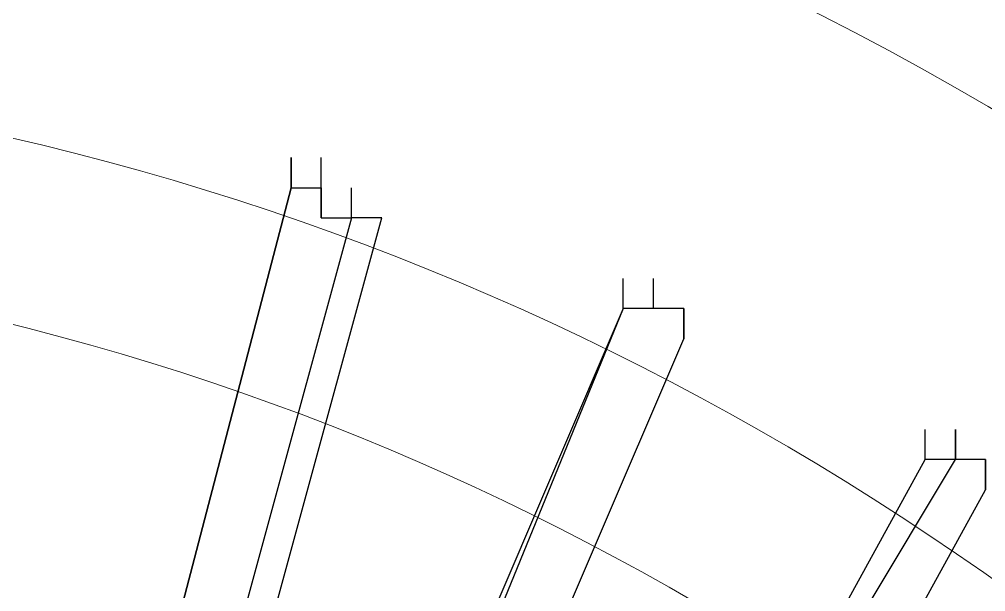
# Model space of a CAD drawing. Header units: inches. Extents: x 3324238 to 135265466, y -1036581 to 20094598.
# Drawn here: x 3353772.87 to 3353775.448, y -519263.143 to -519261.616 of the extents above; entities that cross this region are included whole.
import ezdxf

# ---------------------------------------------------------------- set-up
doc = ezdxf.new("R2010")
doc.units = ezdxf.units.IN
doc.header["$MEASUREMENT"] = 0
doc.layers.add('PDF_Geometry', color=7, linetype='Continuous')

msp = doc.modelspace()

# ---------------------------------------------------------------- linework, layer by layer
at = {"layer": 'PDF_Geometry', "lineweight": 25}
for points in [[(3353773.5951, -519261.9846), (3353773.5951, -519262.0652), (3353773.1117, -519263.9183), (3353773.5951, -519262.0652), (3353773.6757, -519262.0652), (3353773.6757, -519262.1458), (3353773.7562, -519262.1458), (3353773.7562, -519262.0652)], [(3353773.5951, -519262.0652), (3353773.5951, -519261.9846)], [(3353773.5951, -519262.0652), (3353773.5951, -519261.9846)], [(3353773.6757, -519262.0652), (3353773.6757, -519261.9846)], [(3353773.8368, -519262.1458), (3353773.7562, -519262.1458), (3353773.2728, -519263.9183)], [(3353773.3534, -519263.9183), (3353773.8368, -519262.1458)], [(3353774.4814, -519262.3875), (3353774.4814, -519262.3069)], [(3353774.4814, -519262.3875), (3353774.4814, -519262.3069)], [(3353774.4814, -519262.3875), (3353774.4814, -519262.3069)], [(3353774.562, -519262.3875), (3353774.562, -519262.3069)], [(3353773.9174, -519264.16), (3353774.6425, -519262.4681), (3353774.6425, -519262.3875), (3353774.6425, -519262.4681), (3353774.6425, -519262.3875), (3353774.562, -519262.3875), (3353774.4814, -519262.3875), (3353773.7562, -519264.16)], [(3353774.4814, -519262.3875), (3353773.7562, -519264.0795)], [(3353774.0785, -519264.16), (3353774.0785, -519264.2406), (3353773.998, -519264.2406), (3353773.9174, -519264.2406), (3353773.9174, -519264.16), (3353773.9174, -519264.0795), (3353773.9174, -519264.16), (3353774.6425, -519262.468)], [(3353773.3534, -519266.1743), (3353774.2397, -519264.6435), (3353774.3202, -519264.5629), (3353774.3202, -519264.6435), (3353774.4008, -519264.6435), (3353774.4008, -519264.5629), (3353774.4814, -519264.5629), (3353774.562, -519264.5629), (3353774.4814, -519264.5629), (3353774.562, -519264.5629), (3353774.562, -519264.4823), (3353774.562, -519264.5629), (3353774.562, -519264.4823), (3353774.562, -519264.5629), (3353774.562, -519264.4823), (3353775.4482, -519262.8709), (3353775.4482, -519262.7903), (3353775.4482, -519262.8709), (3353775.4482, -519262.7903), (3353775.3677, -519262.7903), (3353775.3677, -519262.7098), (3353775.3677, -519262.7903), (3353775.3677, -519262.7098)], [(3353774.2397, -519264.6435), (3353774.2397, -519264.5629), (3353774.2397, -519264.6435), (3353774.2397, -519264.5629), (3353774.3202, -519264.5629), (3353774.3202, -519264.4823), (3353774.3202, -519264.4018), (3353774.3202, -519264.4823), (3353774.3202, -519264.5629), (3353774.3202, -519264.4823), (3353774.3202, -519264.5629), (3353774.4008, -519264.5629), (3353774.4008, -519264.4823), (3353774.4008, -519264.4018), (3353774.4008, -519264.4823), (3353774.4008, -519264.4018), (3353774.4008, -519264.4823), (3353774.4008, -519264.4018), (3353774.4008, -519264.4823), (3353774.4008, -519264.4018), (3353774.4008, -519264.3212), (3353774.4008, -519264.4018), (3353775.2871, -519262.7903), (3353775.2871, -519262.7098)], [(3353774.4008, -519264.4018), (3353774.4008, -519264.4823), (3353774.4008, -519264.4018), (3353775.3677, -519262.7903), (3353775.2871, -519262.7903), (3353775.2871, -519262.7098)], [(3353775.2871, -519262.7903), (3353775.2871, -519262.7098)], [(3353775.2871, -519262.7903), (3353775.2871, -519262.7098)], [(3353775.3677, -519262.7903), (3353775.3677, -519262.7098)], [(3353774.4814, -519264.5629), (3353774.4814, -519264.4823), (3353774.4814, -519264.5629), (3353774.4814, -519264.4823), (3353774.4814, -519264.5629), (3353774.4814, -519264.4823), (3353774.562, -519264.4823), (3353774.562, -519264.4018), (3353774.562, -519264.4823), (3353775.4482, -519262.8709)]]:
    msp.add_lwpolyline(points, dxfattribs=at)
msp.add_lwpolyline([(3353773.6757, -519262.0652), (3353773.6757, -519262.1458)], close=True, dxfattribs=at)
at = {"layer": 'PDF_Geometry', "color": 32, "lineweight": 13, "true_color": 0xdd6e00}
for centre, radius, start, end in [((3353771.178, -519269.1477), 11.9248, 0.35001, 179.64999), ((3353771.178, -519269.154), 11.4414, 0.39628, 179.60372), ((3353771.178, -519269.1558), 10.4746, 0.44244, 179.55756), ((3353771.178, -519269.1558), 9.9106, 0.46772, 179.53228), ((3353771.178, -519269.1429), 8.9437, 0.43566, 179.56434), ((3353771.178, -519269.1496), 8.4603, 0.50592, 179.49408), ((3353771.178, -519269.1559), 7.413, 0.62618, 179.37382), ((3353771.178, -519269.1559), 6.9296, 0.67012, 179.32988)]:
    msp.add_arc(centre, radius, start, end, dxfattribs=at)

doc.saveas('drawing.dxf')
